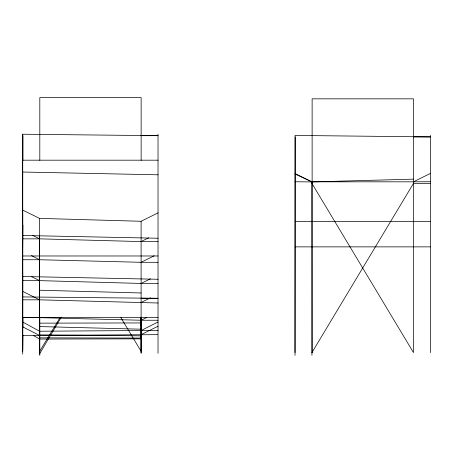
<?xml version="1.0" encoding="UTF-8"?>
<svg xmlns="http://www.w3.org/2000/svg" width="453" height="453" viewBox="0 0 453 453"><rect width="100%" height="100%" fill="white"/><g stroke="black" fill="none" stroke-linecap="round" stroke-linejoin="round"><path stroke-width="0.68" d="M22.678 223.55L22.678 350.52L22.712 276.5L158.029 279.274M22.678 185.481L22.707 134.224L158.029 135.685L141.138 135.685M22.712 213.057L22.69 350.52L22.712 172.032L158.029 174.801M141.121 317.162L141.109 353.244L141.109 221.279L158.029 212.87M141.115 317.615L141.109 335.849L39.598 334.886L39.598 331.228L22.678 322.032M141.109 325.752L141.115 317.638M22.712 272.27L22.656 291.37L39.575 299.829L158.029 302.995M158.029 326.222L141.109 334.654L141.109 338.833L39.598 339.054L39.598 337.847L141.109 338.08M22.678 248.929L22.877 225.05M39.807 353.487L61.348 317.077M60.073 317.559L39.598 351.392M311.919 352.61L413.459 183.425L430.35 183.425M39.575 350.582L39.57 218.391L22.712 210.096M39.598 331.228L141.115 330.526L158.029 321.992M22.712 238.844L39.57 238.844L141.109 241.579L148.629 237.842M22.712 259.739L39.57 259.739L141.109 262.304L154.269 255.764M22.712 280.634L39.57 280.634L141.109 283.453L150.509 278.782M141.109 302.485L150.509 297.814M22.707 317.655L39.587 317.655L141.109 320.248L146.749 317.445M295.005 174.009L311.89 181.817L413.459 181.817L430.35 173.454M295.005 181.744L311.947 181.919L413.493 179.139M22.678 335.48L157.604 334.654M413.459 181.817L430.35 181.744M39.592 323.153L141.098 322.932M413.459 136.902L430.35 136.902L295.033 135.441L295.033 355.384M22.678 160.186L158.029 160.186M311.919 183.425L413.493 352.61L413.459 98.833L312.128 98.833L312.128 352.61M295.243 221.494L430.35 221.494M141.109 241.579L158.029 241.579M295.243 246.868L430.35 246.868M22.712 255.979L158.029 255.979M141.109 262.304L158.029 262.304M141.109 283.453L158.029 283.453M141.109 298.3L158.029 298.3L22.684 296.919M22.656 299.829L39.575 299.829M22.656 317.338L158.029 317.338M141.109 320.248L158.029 320.248M141.115 330.526L158.029 330.526M22.678 351.392L22.916 335.18M295.005 352.61L295.243 136.902M22.712 235.475L158.029 238.244M39.575 290.231L141.109 292.972M39.592 326.568L141.109 329.201M39.57 218.391L141.109 221.279M31.455 276.607L39.57 280.634M295.033 173.51L311.947 181.919M32.701 235.401L39.57 238.844M31.45 255.588L39.57 259.739M22.678 326.834L39.598 335.48M33.556 335.594L39.598 339.054M120.849 317.525L141.138 351.392L141.172 317.559M39.587 317.53L39.598 325.752M430.35 135.385L430.35 352.61M311.89 181.817L311.947 355.333M158.029 134.167L158.029 353.289M141.138 160.356L141.138 97.616L39.807 97.616L39.807 160.356M39.807 317.559L39.807 355.384M39.626 317.31L39.626 354.116M39.57 236.121L39.57 354.014M22.916 135.685L22.916 160.436M22.916 317.559L22.916 327.423M22.707 134.224L22.707 354.167"/></g></svg>
